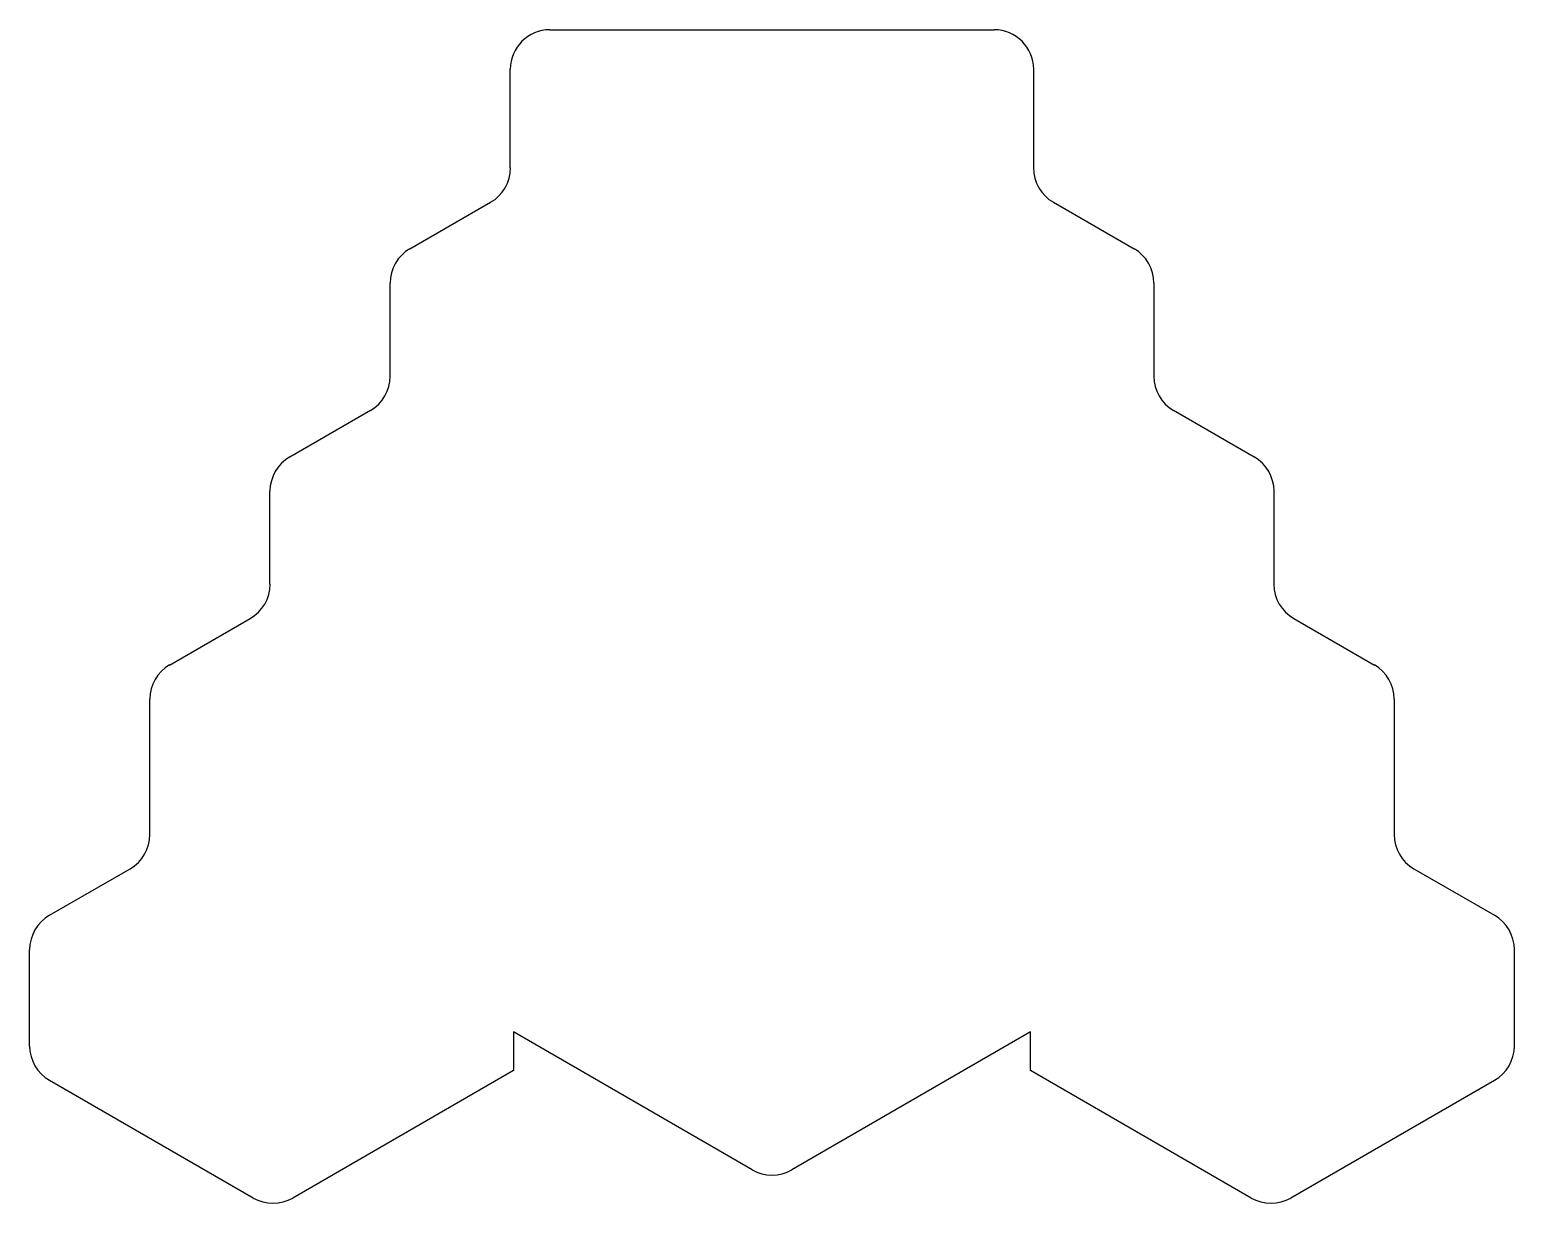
# Model space of a CAD drawing. Header units: millimetres. Extents: x 188 to 320, y -168 to -63.
import ezdxf

# ---------------------------------------------------------------- set-up
doc = ezdxf.new("R2010")
doc.units = ezdxf.units.MM

msp = doc.modelspace()

# ---------------------------------------------------------------- linework, layer by layer
for p, q in [((234.13, -62.78), (273.87, -62.78)), ((230.59, -75.15), (230.59, -66.32)), ((277.4, -66.32), (277.4, -75.15)), ((221.61, -82.38), (228.83, -78.21)), ((279.17, -78.21), (286.39, -82.38)), ((219.84, -93.77), (219.84, -85.44)), ((288.15, -85.44), (288.15, -93.77)), ((210.86, -101), (218.08, -96.83)), ((289.92, -96.83), (297.14, -101)), ((209.09, -112.39), (209.09, -104.06)), ((298.9, -104.06), (298.9, -112.39)), ((200.11, -119.62), (207.33, -115.45)), ((300.67, -115.45), (307.89, -119.62)), ((198.34, -134.78), (198.34, -122.68)), ((309.65, -122.68), (309.65, -134.78)), ((189.36, -142.01), (196.58, -137.85)), ((311.42, -137.85), (318.64, -142.01)), ((187.59, -153.71), (187.59, -145.08)), ((320.4, -145.08), (320.4, -153.71)), ((252.23, -164.79), (230.87, -152.45)), ((230.87, -152.45), (230.87, -155.91)), ((277.13, -152.45), (255.77, -164.79)), ((277.13, -155.91), (277.13, -152.45)), ((230.87, -155.91), (211.14, -167.31)), ((296.86, -167.31), (277.13, -155.91)), ((207.59, -167.31), (189.36, -156.78)), ((318.64, -156.78), (300.41, -167.31))]:
    msp.add_line(p, q)
for centre, start, end in [((234.13, -66.32), 90, 180), ((273.87, -66.32), 0, 90), ((227.06, -75.15), 300.0006, 0), ((280.94, -75.15), 180, 239.9994), ((223.38, -85.44), 120.0006, 180), ((284.62, -85.44), 0, 59.9994), ((216.31, -93.77), 300.0006, 0), ((291.69, -93.77), 180, 239.9994), ((212.63, -104.06), 120.0006, 180), ((295.37, -104.06), 0, 59.9994), ((205.56, -112.39), 300.0006, 0), ((302.44, -112.39), 180, 239.9994), ((201.88, -122.68), 120.0006, 180), ((306.12, -122.68), 0, 59.9994), ((194.81, -134.78), 300.0006, 0), ((313.19, -134.78), 180, 239.9994), ((191.13, -145.08), 120.0006, 180), ((316.87, -145.08), 0, 59.9994), ((191.13, -153.71), 180, 239.9994), ((316.87, -153.71), 300.0006, 0), ((254, -161.72), 239.9994, 300.0006), ((209.36, -164.24), 239.9994, 300.0006), ((298.64, -164.24), 239.9994, 300.0006)]:
    msp.add_arc(centre, 3.54, start, end)

doc.saveas('drawing.dxf')
